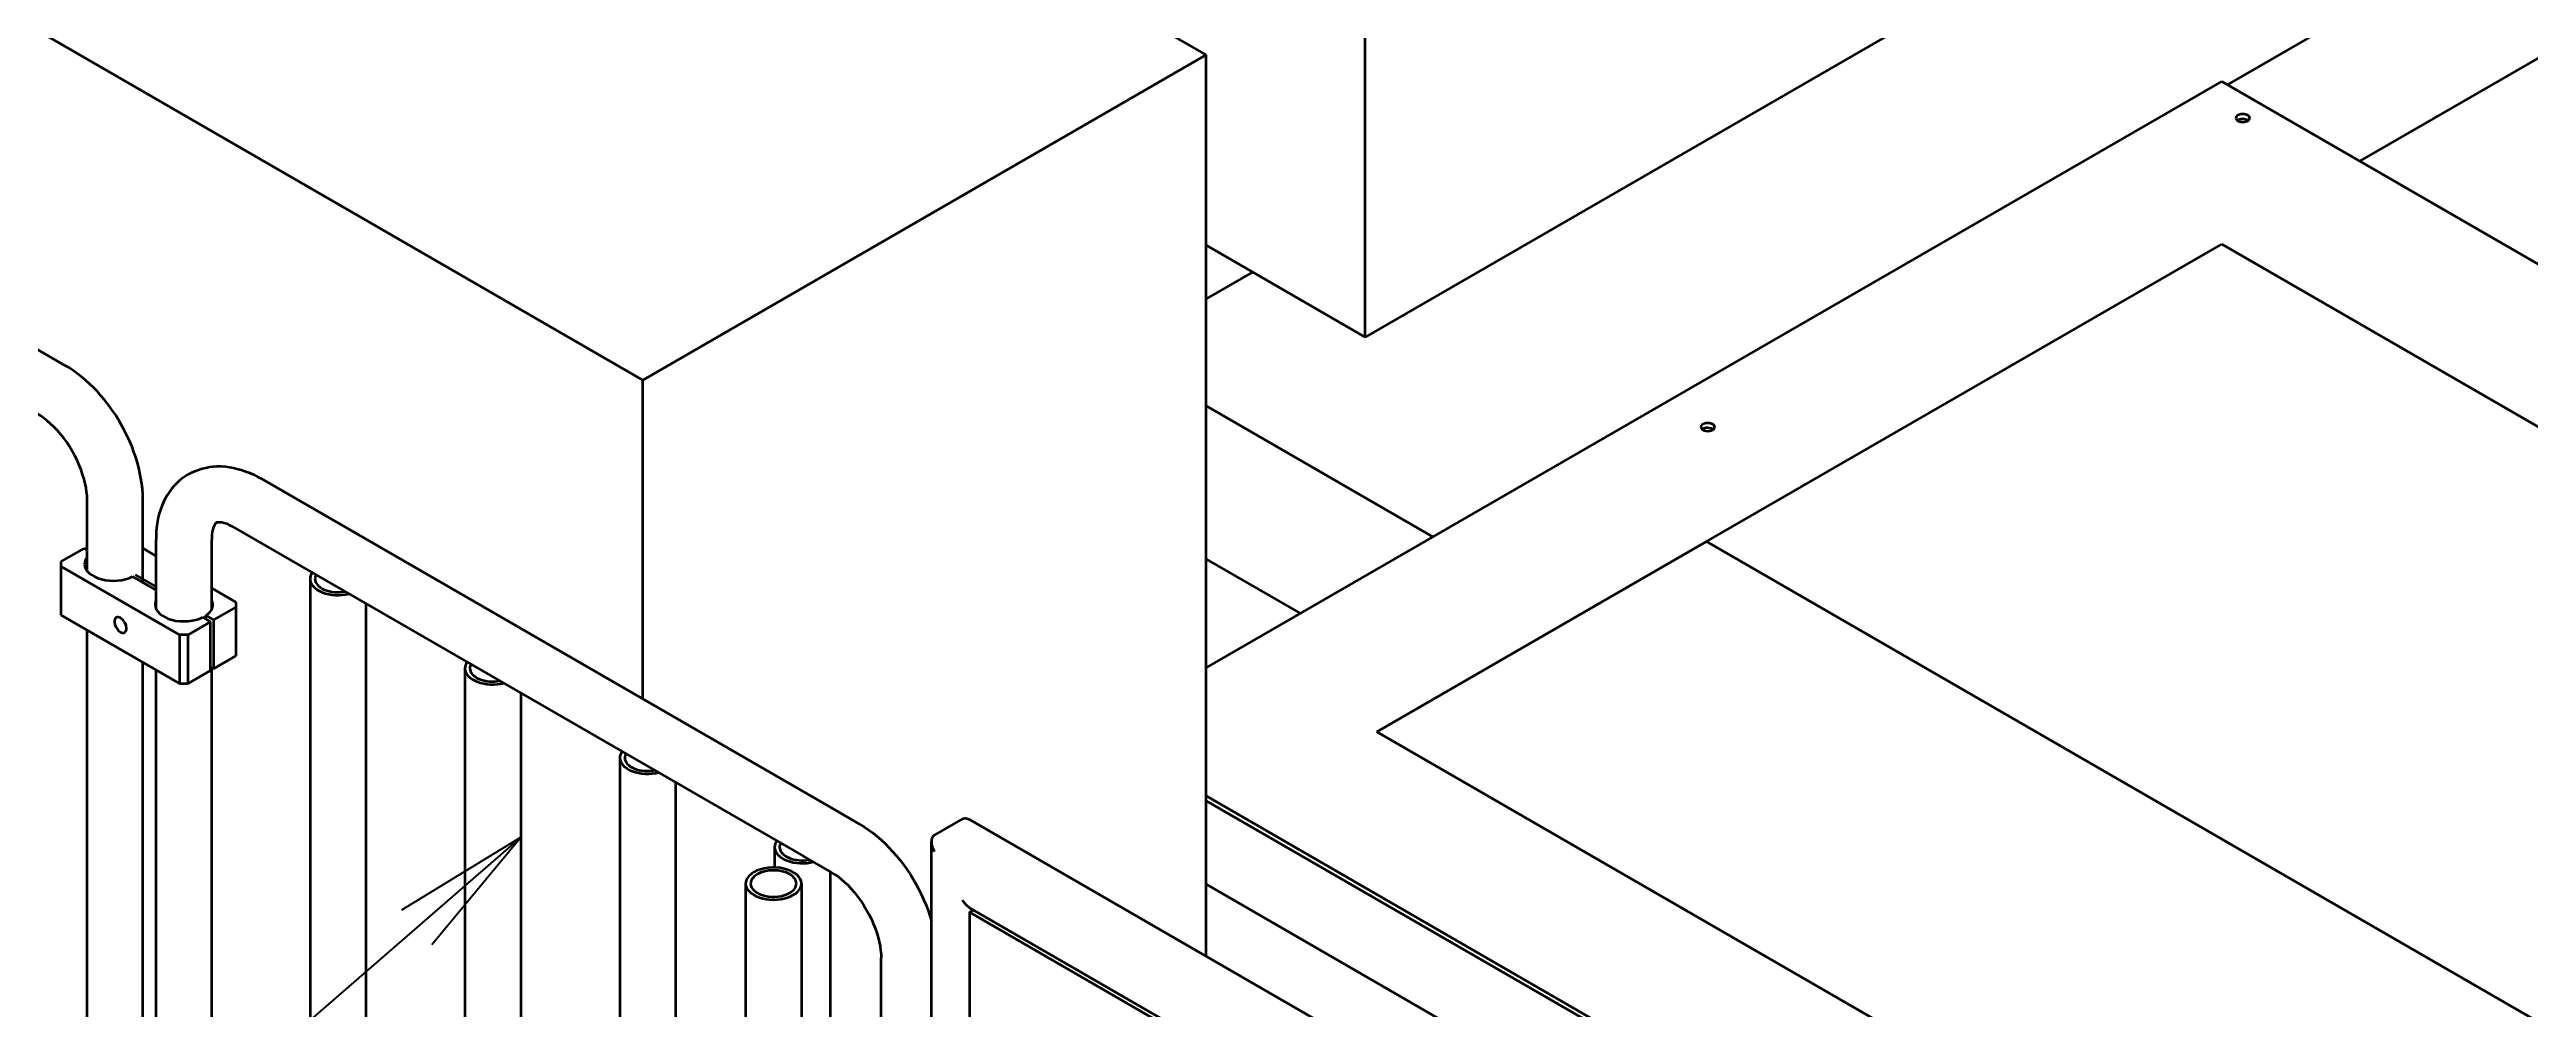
# Model space of a CAD drawing. Header units: millimetres. Extents: x -73083 to 81340, y -6859 to 6812.
# Drawn here: x -58951 to -57707, y -1534 to -1054 of the extents above; entities that cross this region are included whole.
import ezdxf

# ---------------------------------------------------------------- set-up
doc = ezdxf.new("R2010")
doc.units = ezdxf.units.MM
doc.layers.add('word_dim', color=253, linetype='Continuous')
doc.styles.get("Standard").update_dxf_attribs({"font": 'romans.shx', "bigfont": 'bigfont.shx'})
doc.dimstyles.new('STANDARD 1-23', dxfattribs={"dimscale": 23, "dimtxt": 3.5, "dimasz": 3, "dimexe": 1, "dimexo": 0, "dimgap": 1, "dimtad": 3, "dimdsep": 46, "dimtxsty": 'Standard', "dimblk1": 'OPEN', "dimblk2": 'OPEN', "dimsah": 1, "dimcen": 0, "dimclrd": 256, "dimclre": 256, "dimclrt": 3, "dimazin": 2, "dimtfac": 1, "dimtmove": 0, "dimatfit": 3, "dimldrblk": 'OPEN', "dimfxl": 0, "dimtolj": 1, "dimtzin": 0, "dimlwd": 13, "dimlwe": 13, "dimarcsym": 0})

# ---------------------------------------------------------------- blocks, each defined once
blk = doc.blocks.new('A$C7FC73B9A')
at = {"color": 7, "lineweight": 35}
for p, q in [((1397.3, 4046.5), (1397.3, 5010.8)), ((1317.4, 4188.2), (822.4, 4473.9)), ((2191.6, 4382), (1830.1, 4173.2)), ((2224.9, 4324.3), (1896.7, 4134.8)), ((539.5, 4310.6), (1034.5, 4024.9)), ((1788.3, 4272.3), (1397.3, 4046.5)), ((744.5, 4032.1), (458.1, 4197.5)), ((1034.5, 4024.9), (1317.4, 4188.2)), ((1317.4, 3735.5), (1317.4, 4188.2)), ((1317.4, 3880.4), (1827.4, 4174.8)), ((2876.8, 3568.9), (1827.4, 4174.8)), ((1568.6, 3943.8), (1827.4, 4093.2)), ((2157.4, 3902.6), (1827.4, 4093.2)), ((1397.3, 4046.5), (1317.4, 4092.6)), ((1340.7, 4079.1), (1317.4, 4065.7)), ((1034.5, 3864.7), (1034.5, 4024.9)), ((1317.4, 4011.9), (1431.2, 3946.1)), ((842.8, 3975.4), (1129.2, 3810.1)), ((755.3, 3929.2), (755.3, 3964.9)), ((783.3, 3923.2), (783.3, 3964.9)), ((790, 3909.9), (790, 3944.9)), ((818, 3909.9), (818, 3944.9)), ((828.8, 3951.1), (1115.2, 3785.8)), ((1403.1, 3848.2), (1568.6, 3943.8)), ((1568.6, 3943.8), (2073.5, 3652.2)), ((742.4, 3906.8), (742.4, 3931.3)), ((801.8, 3897), (742.4, 3931.3)), ((1317.4, 3935), (1364.7, 3907.7)), ((867.3, 3925), (867.3, 3556.2)), ((742.4, 3906.8), (801.8, 3872.5)), ((830.1, 3910.9), (830.1, 3886.4)), ((895.3, 3912.7), (895.3, 3575.5)), ((755.3, 3109.9), (755.3, 3899.4)), ((801.8, 3897), (801.8, 3872.5)), ((806.1, 3872.5), (806.1, 3897)), ((817.4, 3879), (817.4, 3903.5)), ((818.8, 3904.4), (818.8, 3879.9)), ((783.3, 3447.9), (783.3, 3883.2)), ((790, 3464.5), (790, 3879.4)), ((818, 3509), (818, 3880.4)), ((945.1, 3880.1), (945.1, 3602.4)), ((973.1, 3867.8), (973.1, 3614.4)), ((1403.1, 3848.2), (1908.1, 3556.7)), ((1022.9, 3835.2), (1022.9, 3631.6)), ((1050.9, 3822.9), (1050.9, 3644)), ((1317.4, 3816.1), (1837.4, 3515.8)), ((1317.4, 3813.6), (1835.2, 3514.6)), ((1718.3, 3504.1), (1198.5, 3804.2)), ((1179.4, 3396.9), (1179.4, 3793.1)), ((1086.1, 3772), (1086.1, 3645.9)), ((1114.1, 3772), (1114.1, 3146.4)), ((1128.6, 3778), (1128.6, 3682.9)), ((1317.4, 3771.7), (1798.9, 3493.7)), ((1198.5, 3759.9), (1680, 3482)), ((1198.5, 3757.6), (1677.9, 3480.8)), ((1198.5, 3757.6), (1198.5, 3355.8)), ((1154.1, 3679.7), (1154.1, 3734.7))]:
    blk.add_line(p, q, dxfattribs=at)
at = {"color": 7, "lineweight": 35, "ltscale": 0.326599}
for p, q in [((742.4, 3933.8), (753.8, 3940.3)), ((818.8, 3879.9), (830.1, 3886.4)), ((806.1, 3872.5), (817.4, 3879))]:
    blk.add_line(p, q, dxfattribs=at)
at = {"color": 7, "lineweight": 35, "ltscale": 0.061237}
for p, q in [((742.4, 3931.3), (742.4, 3933.8)), ((830.1, 3913.3), (830.1, 3910.9))]:
    blk.add_line(p, q, dxfattribs=at)
at = {"color": 7, "lineweight": 35, "ltscale": 0.045565}
blk.add_line((755.3, 3939.4), (753.8, 3940.3), dxfattribs=at)
at = {"color": 7, "lineweight": 35, "ltscale": 0.004739}
blk.add_line((755.2, 3941.1), (755.3, 3941.2), dxfattribs=at)
at = {"color": 7, "lineweight": 35, "ltscale": 0.040826}
for p, q in [((755.2, 3939.5), (755.2, 3941.1)), ((814.9, 3905), (814.9, 3906.6))]:
    blk.add_line(p, q, dxfattribs=at)
at = {"color": 7, "lineweight": 35, "ltscale": 0.00474}
blk.add_line((755.2, 3941.1), (755.3, 3941), dxfattribs=at)
at = {"color": 7, "lineweight": 35, "ltscale": 0.191279}
blk.add_line((783.3, 3940.4), (790, 3936.5), dxfattribs=at)
at = {"color": 7, "lineweight": 35, "ltscale": 0.341613}
blk.add_line((790, 3919.4), (778.1, 3926.2), dxfattribs=at)
at = {"color": 7, "lineweight": 35, "ltscale": 0.300788}
blk.add_line((779.5, 3927), (790, 3921), dxfattribs=at)
at = {"color": 7, "lineweight": 35, "ltscale": 0.351115}
blk.add_line((818, 3920.4), (830.1, 3913.3), dxfattribs=at)
at = {"color": 7, "lineweight": 35, "ltscale": 0.112975}
blk.add_line((814.9, 3906.6), (818.8, 3904.4), dxfattribs=at)
at = {"color": 7, "lineweight": 35, "ltscale": 0.326598}
for p, q in [((830.1, 3910.9), (818.8, 3904.4)), ((817.4, 3903.5), (806.1, 3897))]:
    blk.add_line(p, q, dxfattribs=at)
at = {"color": 7, "lineweight": 35, "ltscale": 0.106067}
for p, q in [((806.1, 3897), (801.8, 3897)), ((801.8, 3872.5), (806.1, 3872.5))]:
    blk.add_line(p, q, dxfattribs=at)
at = {"color": 7, "lineweight": 35, "ltscale": 0.112974}
blk.add_line((817.4, 3903.5), (813.5, 3905.8), dxfattribs=at)
at = {"color": 7, "lineweight": 35, "ltscale": 0.040825}
blk.add_line((817.4, 3880.7), (818.8, 3879.9), dxfattribs=at)
at = {"color": 7, "lineweight": 35, "ltscale": 0.408248}
blk.add_line((1143.3, 3801.9), (1129.2, 3810.1), dxfattribs=at)
at = {"color": 7, "lineweight": 35, "ltscale": 0.408251}
blk.add_line((1195, 3804.5), (1180.8, 3796.3), dxfattribs=at)
at = {"color": 7, "lineweight": 35, "ltscale": 0.256049}
blk.add_line((1100.6, 3790.3), (1100.6, 3780.1), dxfattribs=at)
at = {"color": 7, "lineweight": 35, "ltscale": 0.408244}
blk.add_line((1129.3, 3777.6), (1115.2, 3785.8), dxfattribs=at)
at = {"color": 7, "lineweight": 35, "ltscale": 0.059785}
blk.add_line((1198.5, 3757.6), (1200.6, 3758.7), dxfattribs=at)
at = {"color": 7, "lineweight": 35}
for points in [[(783.3, 3964.9), (783.3, 3967.6), (783.1, 3970.2), (782.8, 3972.8), (782.4, 3975.5), (781.9, 3978.1), (781.3, 3980.8), (780.6, 3983.4), (779.8, 3986.1), (778.9, 3988.7), (777.9, 3991.4), (776.8, 3994), (775.2, 3997.4), (773.5, 4000.8), (771.7, 4004.1), (769.7, 4007.3), (767.5, 4010.4), (765.9, 4012.7), (764.1, 4014.9), (762.3, 4017), (760.5, 4019.1), (758.6, 4021.1), (756.6, 4023), (754.6, 4024.9), (752.5, 4026.6), (750.4, 4028.2), (748.3, 4029.7), (746.1, 4031.2), (744.5, 4032.1)], [(755.3, 3964.9), (755.3, 3966.8), (755.1, 3968.7), (754.8, 3970.8), (754.4, 3972.9), (753.8, 3975.2), (753.1, 3977.5), (752.3, 3979.9), (751.4, 3982.2), (750.3, 3984.6), (749.2, 3986.9), (747.9, 3989.2), (746.5, 3991.5), (745.1, 3993.7), (743.6, 3995.8), (742, 3997.8), (740.4, 3999.6), (738.7, 4001.4), (737, 4003), (735.3, 4004.5), (733.7, 4005.8), (732.1, 4006.9), (730.5, 4007.9)], [(806.3, 3977.6), (807.9, 3978.5), (809.5, 3979.2), (811.3, 3979.9), (813.1, 3980.5), (815, 3980.9), (816.9, 3981.3), (818.7, 3981.5), (820.5, 3981.6), (822.7, 3981.6), (824.8, 3981.5), (826.9, 3981.2), (828.8, 3980.9), (830.7, 3980.4), (832.7, 3979.9), (834.6, 3979.2), (836.6, 3978.5), (838.9, 3977.4), (841.3, 3976.2), (842.8, 3975.4)], [(806.3, 3977.6), (804.8, 3976.7), (803.3, 3975.6), (801.8, 3974.4), (800.4, 3973.1), (799.1, 3971.8), (797.8, 3970.3), (796.7, 3968.8), (795.7, 3967.3), (794.6, 3965.4), (793.7, 3963.5), (792.9, 3961.5), (792.2, 3959.8), (791.6, 3957.9), (791.1, 3955.9), (790.7, 3953.9), (790.4, 3951.8), (790.1, 3949.2), (790, 3946.6), (790, 3944.9)], [(820.3, 3953.4), (820, 3953.1), (819.6, 3952.7), (819.3, 3952), (818.8, 3951.1), (818.5, 3949.9), (818.2, 3948.6), (818, 3947), (818, 3945.3), (818, 3944.9)], [(820.3, 3953.4), (820.6, 3953.5), (821.2, 3953.6), (822, 3953.6), (823, 3953.5), (824.2, 3953.2), (825.4, 3952.8), (826.9, 3952.1), (828.4, 3951.4), (828.8, 3951.1)], [(1143.3, 3801.9), (1145.6, 3800.5), (1147.8, 3799), (1149.9, 3797.5), (1152, 3795.8), (1154.1, 3794), (1156.1, 3792.2), (1158, 3790.2), (1159.9, 3788.2), (1161.7, 3786.1), (1163.5, 3783.9), (1165.2, 3781.7), (1166.9, 3779.4), (1169, 3776.2), (1170.9, 3773), (1172.8, 3769.7), (1174.4, 3766.3), (1175.6, 3763.7), (1176.7, 3761.1), (1177.7, 3758.5), (1178.6, 3755.8), (1179.4, 3753.2)], [(1180.8, 3796.3), (1180.4, 3796), (1180, 3795.5), (1179.7, 3795), (1179.6, 3794.6), (1179.5, 3794.1), (1179.4, 3793.6), (1179.4, 3793.1)], [(1195, 3804.5), (1195.5, 3804.7), (1196.1, 3804.8), (1196.7, 3804.8), (1197.2, 3804.7), (1197.6, 3804.6), (1198.1, 3804.4), (1198.5, 3804.2)], [(1179.4, 3793.1), (1179.4, 3792.5), (1179.5, 3791.8), (1179.6, 3791.2), (1179.8, 3790.6), (1180, 3790), (1180.3, 3789.3), (1180.8, 3788.2)], [(1129.3, 3777.6), (1130.9, 3776.6), (1132.5, 3775.5), (1134.1, 3774.2), (1135.8, 3772.8), (1137.5, 3771.2), (1139.1, 3769.4), (1140.8, 3767.5), (1142.3, 3765.5), (1143.9, 3763.4), (1145.3, 3761.3), (1146.7, 3759), (1147.9, 3756.7), (1149.1, 3754.4), (1150.2, 3752), (1151.1, 3749.6), (1151.9, 3747.3), (1152.6, 3745), (1153.2, 3742.7), (1153.6, 3740.5), (1153.9, 3738.5), (1154.1, 3736.5), (1154.1, 3734.7)], [(1198.5, 3759.9), (1198, 3760.3), (1197.5, 3760.7), (1197, 3761.1), (1196.5, 3761.6), (1196.1, 3762.1), (1195.7, 3762.6), (1195, 3763.7)]]:
    blk.add_lwpolyline(points, dxfattribs=at)
for centre, major_axis, ratio, start_param, end_param in [((1838, 4156.5), (-3.5, 0), 0.577347, 4.997783, 6.283204), ((1838, 4156.5), (-3.5, 0), 0.577347, 0.000018, 3.141611), ((1838, 4154), (-3.5, 0), 0.577347, 4.997783, 5.632429), ((1838, 4156.5), (-3.5, 0), 0.577347, 3.141611, 4.997783), ((1838, 4154), (-3.5, 0), 0.577347, 3.792632, 4.997783), ((1569.3, 4001.3), (-3.5, 0), 0.577347, 4.997783, 6.283204), ((1569.3, 4001.3), (-3.5, 0), 0.577347, 0.000018, 3.141611), ((1569.3, 3998.9), (-3.5, 0), 0.577347, 4.997783, 5.632429), ((1569.3, 4001.3), (-3.5, 0), 0.577347, 3.141611, 4.997783), ((1569.3, 3998.9), (-3.5, 0), 0.577347, 3.792632, 4.997783), ((768.6, 3932.5), (14.5, 0), 0.57735, 2.726965, 3.141633), ((768.6, 3932.5), (14.5, 0), 0.57735, 3.141633, 5.428767), ((881.3, 3925), (14, 0), 0.57735, 2.733604, 3.141586), ((881.3, 3925), (14, 0), 0.57735, 3.141586, 5.120361), ((881.3, 3925), (11.5, 0), 0.57735, 2.821433, 3.141586), ((881.3, 3925), (11.5, 0), 0.57735, 3.141586, 5.032531), ((772.1, 3901.9), (2.17, -3.76), 0.577351, 0.000001, 3.141593), ((804, 3912.1), (14.5, 0), 0.57735, 2.878461, 3.141633), ((804, 3912.1), (14.5, 0), 0.57735, 3.141633, 5.428767), ((804, 3912.1), (14.5, 0), 0.57735, 5.566808, 6.283225), ((804, 3912.1), (14.5, 0), 0.57735, 0.00004, 0.263142), ((772.1, 3901.9), (2.17, -3.76), 0.577351, 3.141593, 5.497788), ((772.1, 3901.9), (2.17, -3.76), 0.577351, 5.497788, 6.283186), ((959.1, 3880.1), (14, 0), 0.57735, 2.733604, 3.141586), ((959.1, 3880.1), (11.5, 0), 0.57735, 2.821433, 3.141586), ((959.1, 3880.1), (14, 0), 0.57735, 3.141586, 5.120361), ((959.1, 3880.1), (11.5, 0), 0.57735, 3.141586, 5.032531), ((1036.9, 3835.2), (14, 0), 0.57735, 2.733604, 3.141586), ((1036.9, 3835.2), (14, 0), 0.57735, 3.141586, 5.120361), ((1036.9, 3835.2), (11.5, 0), 0.57735, 2.821433, 3.141586), ((1036.9, 3835.2), (11.5, 0), 0.57735, 3.141586, 5.032531), ((1114.6, 3790.3), (14, 0), 0.57735, 2.733604, 3.141586), ((1114.6, 3790.3), (14, 0), 0.57735, 3.141586, 5.120361), ((1114.6, 3790.3), (11.5, 0), 0.57735, 2.821433, 3.141586), ((1114.6, 3790.3), (11.5, 0), 0.57735, 3.141586, 5.032531), ((1100.1, 3772), (-14, 0), 0.57735, 5.49778, 6.283178), ((1100.1, 3772), (-14, 0), 0.57735, 6.283178, 9.424771), ((1100.1, 3772), (-11.5, 0), 0.57735, 3.141586, 6.283178), ((1100.1, 3772), (-11.5, 0), 0.57735, 6.283178, 8.639373), ((1100.1, 3772), (-14, 0), 0.57735, 3.141586, 5.49778), ((1100.1, 3772), (-11.5, 0), 0.57735, 2.356187, 3.141586)]:
    blk.add_ellipse(centre, major_axis=major_axis, ratio=ratio, start_param=start_param, end_param=end_param, dxfattribs=at)
blk = doc.blocks.new('aa1')
for p, q in [((0, 0), (-1, 0)), ((-0.4, 0.0667), (0, 0)), ((-0.4, -0.0667), (0, 0))]:
    blk.add_line(p, q)
blk = doc.blocks.new('aa2')
blk.add_circle((0, 0), 1)
blk = doc.blocks.new('*D1052')
at = {"layer": 'DEFPOINTS', "color": 0, "linetype": 'Continuous', "ltscale": 2}
for p in [(-58714.2, -1449.4), (-60840.8, -3296.9), (-60840.8, -3296.9)]:
    blk.add_point(p, dxfattribs=at)
at = {"layer": 'word_dim', "linetype": 'Continuous', "lineweight": 13, "ltscale": 2}
blk.add_line((-58844.5, -1562.5), (-60710.6, -3183.8), dxfattribs=at)
at = {"layer": 'word_dim', "linetype": 'Continuous', "lineweight": 13, "ltscale": 2, "xscale": 172.5, "yscale": 172.5, "zscale": 172.5}
for name, p, rotation in [('aa1', (-58714.2, -1449.4), 40.98355920632163), ('aa2', (-60840.8, -3296.9), 220.9835592063216)]:
    blk.add_blockref(name, p, dxfattribs=dict(at, rotation=rotation))
at = {"layer": 'word_dim', "color": 3, "linetype": 'Continuous', "ltscale": 2, "insert": (-59777.5, -2373.2), "char_height": 0.000023, "attachment_point": 5, "rotation": 40.9836}
blk.add_mtext('\\A1;2817.02', dxfattribs=at)
blk = doc.blocks.new('_Open')
at = {"color": 0, "lineweight": -2}
for p, q in [((-1, 0.1667), (0, 0)), ((-1, -0.1667), (0, 0)), ((0, 0), (-1, 0))]:
    blk.add_line(p, q, dxfattribs=at)

msp = doc.modelspace()

# ---------------------------------------------------------------- block references
at = {"layer": 'word_dim', "ltscale": 2}
msp.add_blockref('A$C7FC73B9A', (-59687.30853, -5244.75084), dxfattribs=at)

# ---------------------------------------------------------------- dimensions: what is measured, and where the dimension line sits
at = {"layer": 'word_dim', "color": 3, "linetype": 'Continuous', "ltscale": 2}
dim = msp.add_aligned_dim(p1=(-58714.23473, -1449.40245), p2=(-60840.80055, -3296.92686), distance=0, dimstyle='STANDARD 1-23', override={"dimtxt": 1e-06, "dimasz": 7.5, "dimgap": 0, "dimblk1": 'aa1', "dimblk2": 'aa2', "dimse1": 1, "dimse2": 1}, dxfattribs=at)
dim.commit()
dim.dimension.update_dxf_attribs({"geometry": '*D1052', "text_midpoint": (-59777.51765, -2373.16465)})

doc.saveas('drawing.dxf')
